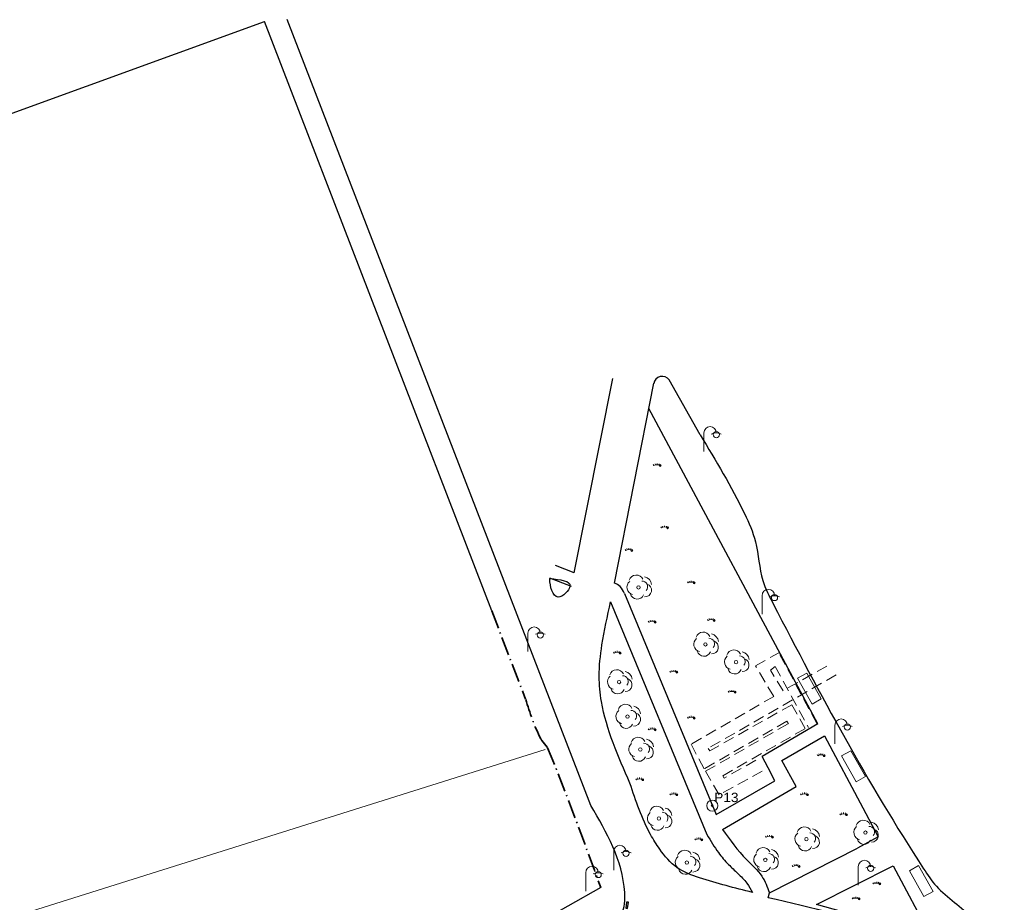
# Model space of a CAD drawing. Extents: x -89153 to -88764, y -100884 to -100462.
# Drawn here: x -88996.3 to -88839.5, y -100605 to -100462.3 of the extents above; entities that cross this region are included whole.
import ezdxf
from ezdxf.enums import TextEntityAlignment as Align

# ---------------------------------------------------------------- set-up
doc = ezdxf.new("R2010")
doc.units = 0
doc.header["$LTSCALE"] = 0.6
doc.header["$PDMODE"] = 32
doc.header["$PDSIZE"] = 0.3
doc.linetypes.add('DOT_DASHED', pattern=[7.7, 5, -1.2, 0.3, -1.2])
doc.linetypes.add('MEDIUM_DASHED', pattern=[4.5, 3, -1.5])
for name, color, linetype, lineweight in [('10', 7, 'Continuous', 25), ('11', 7, 'Continuous', 25), ('12', 7, 'Continuous', 25), ('18', 7, 'Continuous', 13), ('2', 7, 'Continuous', 13), ('20', 7, 'Continuous', 13), ('21', 7, 'Continuous', 13), ('24', 7, 'Continuous', 25), ('3', 7, 'Continuous', 13), ('41', 7, 'Continuous', 13)]:
    doc.layers.add(name, color=color, linetype=linetype, lineweight=lineweight)

msp = doc.modelspace()

# ---------------------------------------------------------------- linework, layer by layer
at = {"layer": '10'}
for p, q in [((-88903.92, -100589.328), (-88953.033, -100462.281)), ((-89083.558, -100508.628), (-88956.685, -100462.625)), ((-88919.966, -100557.881), (-88956.685, -100462.625)), ((-88906.62, -100551.702), (-88900.374, -100520.324)), ((-88886.267, -100529.435), (-88891.291, -100520.539)), ((-88906.62, -100551.702), (-88909.679, -100550.537)), ((-88907.072, -100553.931), (-88910.563, -100552.602)), ((-88900.756, -100556.427), (-88885.184, -100594.031)), ((-88898.528, -100555.072), (-88883.72, -100590.782)), ((-88902.34, -100602.596), (-88930.488, -100618.407)), ((-88875.317, -100604.225), (-88875.09, -100603.423))]:
    msp.add_line(p, q, dxfattribs=at)
msp.add_arc((-88892.41, -100521.346), 1.3796, 35.79838, 171.17962, dxfattribs=at)
for points in [[(-88886.267, -100529.435), (-88879.123, -100542.157), (-88877.345, -100546.697), (-88876.149, -100552.988), (-88874.49, -100556.721), (-88850.181, -100599.538), (-88848.108, -100602.374), (-88842.336, -100607.635), (-88841.123, -100609.272)], [(-88910.581, -100552.658), (-88910.58, -100552.749), (-88909.223, -100555.63), (-88907.313, -100553.89), (-88910.581, -100552.658)], [(-88898.528, -100555.072), (-88899.191, -100553.942), (-88900.121, -100553.369)], [(-88901.025, -100608.494), (-88899.009, -100606.774), (-88898.479, -100603.396), (-88903.92, -100589.328)], [(-88885.184, -100594.031), (-88883.328, -100596.936), (-88881.684, -100598.863), (-88880.224, -100600.281), (-88878.715, -100601.893), (-88877.827, -100603.377)], [(-88882.679, -100593.178), (-88878.774, -100598.077), (-88876.335, -100600.732), (-88875.09, -100603.423)], [(-88839.515, -100626.488), (-88843.981, -100618.571), (-88846.772, -100614.853), (-88850.284, -100612.035), (-88854.277, -100610.155), (-88875.317, -100604.225)]]:
    msp.add_spline(points, degree=3, dxfattribs=at)
at = {"layer": '11', "linetype": 'DOT_DASHED', "lineweight": 35}
msp.add_line((-88919.966, -100557.881), (-88914.94, -100570.956), dxfattribs=at)
at = {"layer": '11', "linetype": 'MEDIUM_DASHED', "lineweight": 35}
for p, q in [((-88914.943, -100570.962), (-88914.477, -100572.151)), ((-88911.885, -100578.822), (-88910.999, -100579.916))]:
    msp.add_line(p, q, dxfattribs=at)
at = {"layer": '11', "linetype": 'DOT_DASHED', "lineweight": 35}
for points in [[(-88914.474, -100572.169), (-88912.026, -100578.536), (-88911.871, -100578.824)], [(-88910.985, -100579.929), (-88910.957, -100579.996), (-88902.34, -100602.596)]]:
    msp.add_spline(points, degree=3, dxfattribs=at)
at = {"layer": '12'}
msp.add_line((-88900.121, -100553.369), (-88893.76, -100521.082), dxfattribs=at)
at = {"layer": '12', "linetype": 'MEDIUM_DASHED', "lineweight": 13}
for p, q in [((-88877.351, -100566.743), (-88873.585, -100564.644)), ((-88867.441, -100576.064), (-88873.585, -100564.644)), ((-88874.401, -100571.684), (-88877.351, -100566.743)), ((-88864.316, -100568.213), (-88884.993, -100580.089)), ((-88874.401, -100571.684), (-88887.733, -100579.431))]:
    msp.add_line(p, q, dxfattribs=at)
at = {"layer": '12', "lineweight": 13}
msp.add_line((-88884.737, -100580.503), (-88884.993, -100580.089), dxfattribs=at)
at = {"layer": '12', "linetype": 'MEDIUM_DASHED', "lineweight": 13}
for points in [[(-88865.813, -100566.804), (-88872.881, -100570.768), (-88874.933, -100567.475), (-88874.157, -100566.838), (-88868.767, -100576.7)], [(-88869.309, -100576.901), (-88871.483, -100573.04), (-88884.737, -100580.503)], [(-88872.256, -100575.685), (-88885.646, -100583.401), (-88887.733, -100579.431)], [(-88876.242, -100583.757), (-88883.215, -100587.617), (-88885.414, -100583.79), (-88872.03, -100576.101), (-88872.256, -100575.685)], [(-88877.298, -100582.014), (-88882.42, -100584.906), (-88882.645, -100584.51), (-88869.309, -100576.901)]]:
    msp.add_lwpolyline(points, dxfattribs=at)
at = {"layer": '12'}
for points in [[(-88897.627, -100585.728), (-88902.226, -100572.506), (-88902.601, -100568.472), (-88902.143, -100563.378), (-88900.756, -100556.427)], [(-88877.827, -100603.377), (-88886.375, -100601.01), (-88889.984, -100599.38), (-88892.821, -100596.369), (-88894.285, -100594.031), (-88897.627, -100585.728)]]:
    msp.add_spline(points, degree=3, dxfattribs=at)
at = {"layer": '18'}
msp.add_lwpolyline([(-89041.327, -100621.378), (-89038.387, -100620.467), (-89020.116, -100614.627), (-89002.092, -100608.819), (-88911.301, -100580.279)], dxfattribs=at)
at = {"layer": '2'}
msp.add_circle((-88884.33, -100589.345), 0.9, dxfattribs=at)
msp.add_point((-88884.33, -100589.345), dxfattribs=at)
at = {"layer": '20', "lineweight": 25}
for p, q in [((-88867.252, -100576.148), (-88894.561, -100525.147)), ((-88867.253, -100576.148), (-88876.236, -100581.394)), ((-88875.276, -100583.249), (-88876.236, -100581.395)), ((-88875.09, -100603.423), (-88860.855, -100596.223))]:
    msp.add_line(p, q, dxfattribs=at)
at = {"layer": '20'}
for p, q in [((-88893.741, -100534.392), (-88893.851, -100534.225)), ((-88893.505, -100534.282), (-88893.564, -100534.088)), ((-88893.241, -100534.242), (-88893.241, -100534.042)), ((-88892.982, -100534.28), (-88892.925, -100534.089)), ((-88892.741, -100534.392), (-88892.631, -100534.225)), ((-88892.532, -100544.463), (-88892.642, -100544.296)), ((-88892.296, -100544.353), (-88892.355, -100544.159)), ((-88892.032, -100544.313), (-88892.032, -100544.113)), ((-88891.773, -100544.351), (-88891.716, -100544.16)), ((-88891.532, -100544.463), (-88891.422, -100544.296)), ((-88898.312, -100548.104), (-88898.422, -100547.937)), ((-88898.076, -100547.994), (-88898.135, -100547.8)), ((-88897.812, -100547.954), (-88897.812, -100547.754)), ((-88897.553, -100547.992), (-88897.496, -100547.801)), ((-88897.312, -100548.104), (-88897.202, -100547.937)), ((-88888.23, -100553.362), (-88888.34, -100553.195)), ((-88887.994, -100553.252), (-88888.053, -100553.058)), ((-88887.73, -100553.212), (-88887.73, -100553.012)), ((-88887.471, -100553.25), (-88887.414, -100553.059)), ((-88887.23, -100553.362), (-88887.12, -100553.195)), ((-88894.548, -100559.7), (-88894.658, -100559.533)), ((-88894.312, -100559.59), (-88894.371, -100559.396)), ((-88894.048, -100559.55), (-88894.048, -100559.35)), ((-88893.789, -100559.588), (-88893.732, -100559.397)), ((-88893.548, -100559.7), (-88893.438, -100559.533)), ((-88885.004, -100559.43), (-88885.114, -100559.263)), ((-88884.768, -100559.32), (-88884.827, -100559.126)), ((-88884.504, -100559.28), (-88884.504, -100559.08)), ((-88884.245, -100559.318), (-88884.188, -100559.127)), ((-88884.004, -100559.43), (-88883.894, -100559.263)), ((-88899.958, -100564.579), (-88900.017, -100564.385)), ((-88899.694, -100564.539), (-88899.694, -100564.339)), ((-88899.435, -100564.577), (-88899.378, -100564.386)), ((-88900.194, -100564.689), (-88900.304, -100564.522)), ((-88899.194, -100564.689), (-88899.084, -100564.522)), ((-88890.817, -100567.68), (-88890.876, -100567.486)), ((-88890.553, -100567.64), (-88890.553, -100567.44)), ((-88890.294, -100567.678), (-88890.237, -100567.487)), ((-88891.053, -100567.79), (-88891.163, -100567.623)), ((-88890.053, -100567.79), (-88889.943, -100567.623)), ((-88881.643, -100571.026), (-88881.753, -100570.859)), ((-88881.407, -100570.916), (-88881.466, -100570.722)), ((-88881.143, -100570.876), (-88881.143, -100570.676)), ((-88880.884, -100570.914), (-88880.827, -100570.723)), ((-88880.643, -100571.026), (-88880.533, -100570.859)), ((-88888.23, -100575.206), (-88888.34, -100575.039)), ((-88887.994, -100575.096), (-88888.053, -100574.902)), ((-88887.73, -100575.056), (-88887.73, -100574.856)), ((-88887.471, -100575.094), (-88887.414, -100574.903)), ((-88887.23, -100575.206), (-88887.12, -100575.039)), ((-88894.548, -100577.093), (-88894.658, -100576.926)), ((-88894.312, -100576.983), (-88894.371, -100576.789)), ((-88894.048, -100576.943), (-88894.048, -100576.743)), ((-88893.789, -100576.981), (-88893.732, -100576.79)), ((-88893.548, -100577.093), (-88893.438, -100576.926)), ((-88867.26, -100581.273), (-88867.37, -100581.106)), ((-88867.024, -100581.163), (-88867.083, -100580.969)), ((-88866.76, -100581.123), (-88866.76, -100580.923)), ((-88866.501, -100581.161), (-88866.444, -100580.97)), ((-88866.26, -100581.273), (-88866.15, -100581.106)), ((-88896.564, -100585.156), (-88896.674, -100584.989)), ((-88896.328, -100585.046), (-88896.387, -100584.852)), ((-88896.064, -100585.006), (-88896.064, -100584.806)), ((-88895.805, -100585.044), (-88895.748, -100584.853)), ((-88895.564, -100585.156), (-88895.454, -100584.989)), ((-88891.053, -100587.581), (-88891.163, -100587.414)), ((-88890.817, -100587.471), (-88890.876, -100587.277)), ((-88890.553, -100587.431), (-88890.553, -100587.231)), ((-88890.294, -100587.469), (-88890.237, -100587.278)), ((-88890.053, -100587.581), (-88889.943, -100587.414)), ((-88869.948, -100587.581), (-88870.058, -100587.414)), ((-88869.712, -100587.471), (-88869.771, -100587.277)), ((-88869.448, -100587.431), (-88869.448, -100587.231)), ((-88869.189, -100587.469), (-88869.132, -100587.278)), ((-88868.948, -100587.581), (-88868.838, -100587.414)), ((-88863.63, -100590.816), (-88863.74, -100590.649)), ((-88863.394, -100590.706), (-88863.453, -100590.512)), ((-88863.13, -100590.666), (-88863.13, -100590.466)), ((-88862.871, -100590.704), (-88862.814, -100590.513)), ((-88862.63, -100590.816), (-88862.52, -100590.649)), ((-88875.358, -100594.344), (-88875.417, -100594.15)), ((-88875.094, -100594.304), (-88875.094, -100594.104)), ((-88874.835, -100594.342), (-88874.778, -100594.151)), ((-88887.02, -100594.858), (-88887.13, -100594.691)), ((-88886.784, -100594.748), (-88886.843, -100594.554)), ((-88886.52, -100594.708), (-88886.52, -100594.508)), ((-88886.261, -100594.746), (-88886.204, -100594.555)), ((-88886.02, -100594.858), (-88885.91, -100594.691)), ((-88875.594, -100594.454), (-88875.704, -100594.287)), ((-88874.594, -100594.454), (-88874.484, -100594.287)), ((-88871.057, -100599.06), (-88871.116, -100598.866)), ((-88870.793, -100599.02), (-88870.793, -100598.82)), ((-88870.534, -100599.058), (-88870.477, -100598.867)), ((-88871.293, -100599.17), (-88871.403, -100599.003)), ((-88870.293, -100599.17), (-88870.183, -100599.003)), ((-88858.253, -100602), (-88858.363, -100601.833)), ((-88858.017, -100601.89), (-88858.076, -100601.696)), ((-88857.753, -100601.85), (-88857.753, -100601.65)), ((-88857.494, -100601.888), (-88857.437, -100601.697)), ((-88857.253, -100602), (-88857.143, -100601.833)), ((-88861.614, -100604.426), (-88861.724, -100604.259)), ((-88861.378, -100604.316), (-88861.437, -100604.122)), ((-88861.114, -100604.276), (-88861.114, -100604.076)), ((-88860.855, -100604.314), (-88860.798, -100604.123)), ((-88860.614, -100604.426), (-88860.504, -100604.259))]:
    msp.add_line(p, q, dxfattribs=at)
at = {"layer": '20', "lineweight": 25}
for points in [[(-88882.679, -100593.178), (-88870.763, -100586.227), (-88873.072, -100582.041), (-88866.214, -100578.087), (-88859.973, -100589.697), (-88857.536, -100594.377), (-88860.855, -100596.223)], [(-88883.72, -100590.782), (-88874.207, -100585.313), (-88875.276, -100583.249)]]:
    msp.add_lwpolyline(points, dxfattribs=at)
msp.add_lwpolyline([(-88867.464, -100605.307), (-88855.098, -100599.057), (-88849.003, -100610.486)], close=True, dxfattribs=at)
at = {"layer": '20'}
for centre in [(-88893.2406, -100535.1505), (-88892.0316, -100545.2215), (-88897.8116, -100548.8625), (-88887.7296, -100554.1205), (-88894.0476, -100560.4585), (-88884.5036, -100560.1885), (-88899.6936, -100565.4475), (-88890.5526, -100568.5485), (-88881.1426, -100571.7845), (-88887.7296, -100575.9645), (-88894.0476, -100577.8515), (-88866.7596, -100582.0315), (-88896.0636, -100585.9145), (-88890.5526, -100588.3395), (-88869.4476, -100588.3395), (-88863.1296, -100591.5745), (-88886.5196, -100595.6165), (-88875.0936, -100595.2125), (-88870.7926, -100599.9285), (-88857.7526, -100602.7585), (-88861.1136, -100605.1845)]:
    msp.add_arc(centre, 0.9083, 56.60151, 123.39849, dxfattribs=at)
at = {"layer": '20', "lineweight": 25}
for centre, start, end in [((-88867.2528, -100576.148), 300.28086, 28.16706), ((-88876.236, -100581.3944), 120.28087, 207.38083)]:
    msp.add_arc(centre, 0.0005, start, end, dxfattribs=at)
at = {"layer": '20'}
for p in [(-88892.741, -100534.392), (-88891.532, -100544.463), (-88897.312, -100548.104), (-88887.23, -100553.362), (-88893.548, -100559.7), (-88884.004, -100559.43), (-88899.194, -100564.689), (-88890.053, -100567.79), (-88880.643, -100571.026), (-88887.23, -100575.206), (-88893.548, -100577.093), (-88866.26, -100581.273), (-88895.564, -100585.156), (-88890.053, -100587.581), (-88868.948, -100587.581), (-88862.63, -100590.816), (-88886.02, -100594.858), (-88874.594, -100594.454), (-88870.293, -100599.17), (-88857.253, -100602), (-88860.614, -100604.426)]:
    msp.add_point(p, dxfattribs=at)
at = {"layer": '21'}
for centre in [(-88896.2435, -100554.0715), (-88885.4385, -100563.2955), (-88880.4805, -100566.1615), (-88899.3855, -100569.3725), (-88898.0195, -100574.9535), (-88895.9455, -100580.2715), (-88892.9455, -100591.4215), (-88859.5745, -100593.6995), (-88869.1055, -100594.7625), (-88888.4345, -100598.5435), (-88875.7475, -100598.1105)]:
    msp.add_circle(centre, 0.2737, dxfattribs=at)
for centre, radius, start, end in [((-88896.9033, -100554.0508), 1.2099, 128.95546, 256.05052), ((-88896.5933, -100553.2625), 1.1831, 24.76228, 163.22075), ((-88895.6812, -100553.9754), 0.9128, 319.6043, 91.68267), ((-88895.5244, -100553.7436), 1.3901, 5.22462, 78.57542), ((-88895.2197, -100554.5264), 1.0742, 267.9563, 71.79057), ((-88896.4687, -100554.8647), 1.1107, 194.5123, 338.26394), ((-88886.0983, -100563.2748), 1.2099, 128.95546, 256.05052), ((-88885.7883, -100562.4865), 1.1831, 24.76228, 163.22075), ((-88884.8762, -100563.1994), 0.9128, 319.6043, 91.68267), ((-88884.4147, -100563.7504), 1.0742, 267.9563, 71.79057), ((-88884.7194, -100562.9676), 1.3901, 5.22462, 78.57542), ((-88885.6637, -100564.0887), 1.1107, 194.5123, 338.26394), ((-88880.8303, -100565.3525), 1.1831, 24.76228, 163.22075), ((-88881.1403, -100566.1408), 1.2099, 128.95546, 256.05052), ((-88879.9182, -100566.0654), 0.9128, 319.6043, 91.68267), ((-88879.4567, -100566.6164), 1.0742, 267.9563, 71.79057), ((-88879.7614, -100565.8336), 1.3901, 5.22462, 78.57542), ((-88899.7353, -100568.5635), 1.1831, 24.76228, 163.22075), ((-88880.7057, -100566.9547), 1.1107, 194.5123, 338.26394), ((-88900.0453, -100569.3518), 1.2099, 128.95546, 256.05052), ((-88898.8232, -100569.2764), 0.9128, 319.6043, 91.68267), ((-88898.3617, -100569.8274), 1.0742, 267.9563, 71.79057), ((-88898.6664, -100569.0446), 1.3901, 5.22462, 78.57542), ((-88899.6107, -100570.1657), 1.1107, 194.5123, 338.26394), ((-88898.3693, -100574.1445), 1.1831, 24.76228, 163.22075), ((-88897.3004, -100574.6256), 1.3901, 5.22462, 78.57542), ((-88898.6793, -100574.9328), 1.2099, 128.95546, 256.05052), ((-88897.4572, -100574.8574), 0.9128, 319.6043, 91.68267), ((-88896.9957, -100575.4084), 1.0742, 267.9563, 71.79057), ((-88898.2447, -100575.7467), 1.1107, 194.5123, 338.26394), ((-88896.2953, -100579.4625), 1.1831, 24.76228, 163.22075), ((-88896.6053, -100580.2508), 1.2099, 128.95546, 256.05052), ((-88895.3832, -100580.1754), 0.9128, 319.6043, 91.68267), ((-88894.9217, -100580.7264), 1.0742, 267.9563, 71.79057), ((-88895.2264, -100579.9436), 1.3901, 5.22462, 78.57542), ((-88896.1707, -100581.0647), 1.1107, 194.5123, 338.26394), ((-88893.2953, -100590.6125), 1.1831, 24.76228, 163.22075), ((-88893.6053, -100591.4008), 1.2099, 128.95546, 256.05052), ((-88892.3832, -100591.3254), 0.9128, 319.6043, 91.68267), ((-88891.9217, -100591.8764), 1.0742, 267.9563, 71.79057), ((-88892.2264, -100591.0936), 1.3901, 5.22462, 78.57542), ((-88893.1707, -100592.2147), 1.1107, 194.5123, 338.26394), ((-88859.9243, -100592.8905), 1.1831, 24.76228, 163.22075), ((-88858.8554, -100593.3716), 1.3901, 5.22462, 78.57542), ((-88869.7653, -100594.7418), 1.2099, 128.95546, 256.05052), ((-88869.4553, -100593.9535), 1.1831, 24.76228, 163.22075), ((-88868.5432, -100594.6664), 0.9128, 319.6043, 91.68267), ((-88868.3864, -100594.4346), 1.3901, 5.22462, 78.57542), ((-88860.2343, -100593.6788), 1.2099, 128.95546, 256.05052), ((-88859.0122, -100593.6034), 0.9128, 319.6043, 91.68267), ((-88858.5507, -100594.1544), 1.0742, 267.9563, 71.79057), ((-88868.0817, -100595.2174), 1.0742, 267.9563, 71.79057), ((-88859.7997, -100594.4927), 1.1107, 194.5123, 338.26394), ((-88888.7843, -100597.7345), 1.1831, 24.76228, 163.22075), ((-88887.7154, -100598.2156), 1.3901, 5.22462, 78.57542), ((-88876.4073, -100598.0898), 1.2099, 128.95546, 256.05052), ((-88876.0973, -100597.3015), 1.1831, 24.76228, 163.22075), ((-88875.1852, -100598.0144), 0.9128, 319.6043, 91.68267), ((-88875.0284, -100597.7826), 1.3901, 5.22462, 78.57542), ((-88869.3307, -100595.5557), 1.1107, 194.5123, 338.26394), ((-88889.0943, -100598.5228), 1.2099, 128.95546, 256.05052), ((-88887.8722, -100598.4474), 0.9128, 319.6043, 91.68267), ((-88887.4107, -100598.9984), 1.0742, 267.9563, 71.79057), ((-88874.7237, -100598.5654), 1.0742, 267.9563, 71.79057), ((-88888.6597, -100599.3367), 1.1107, 194.5123, 338.26394), ((-88875.9727, -100598.9037), 1.1107, 194.5123, 338.26394)]:
    msp.add_arc(centre, radius, start, end, dxfattribs=at)
at = {"layer": '24'}
msp.add_lwpolyline([(-88898.16, -100604.927), (-88898.299, -100605.918), (-88898.002, -100605.959), (-88897.863, -100604.969)], close=True, dxfattribs=at)
at = {"layer": '3'}
for points in [[(-88869.064, -100567.911), (-88870.556, -100568.751), (-88868.204, -100572.93), (-88866.712, -100572.09)], [(-88861.928, -100580.483), (-88863.42, -100581.323), (-88861.068, -100585.501), (-88859.576, -100584.661)], [(-88850.989, -100599.028), (-88852.481, -100599.868), (-88850.128, -100604.046), (-88848.636, -100603.206)]]:
    msp.add_lwpolyline(points, close=True, dxfattribs=at)
at = {"layer": '41'}
for p, q in [((-88885.68, -100532.09), (-88885.68, -100529.09)), ((-88876.268, -100558.416), (-88876.268, -100555.416)), ((-88914.108, -100564.456), (-88914.108, -100561.456)), ((-88864.508, -100579.335), (-88864.508, -100576.335)), ((-88900.251, -100599.754), (-88900.251, -100596.754)), ((-88904.754, -100603.184), (-88904.754, -100600.184)), ((-88860.739, -100602.181), (-88860.739, -100599.181))]:
    msp.add_line(p, q, dxfattribs=at)
for centre in [(-88883.68, -100529.39), (-88874.268, -100555.716), (-88912.108, -100561.756), (-88862.508, -100576.635), (-88898.251, -100597.054), (-88902.754, -100600.484), (-88858.739, -100599.481)]:
    msp.add_circle(centre, 0.5, dxfattribs=at)
for centre, radius, start, end in [((-88884.68, -100529.09), 1, 0, 180), ((-88883.68, -100530.79), 1.7, 61.92751, 118.07249), ((-88875.268, -100555.416), 1, 0, 180), ((-88874.268, -100557.116), 1.7, 61.92751, 118.07249), ((-88913.108, -100561.456), 1, 0, 180), ((-88912.108, -100563.156), 1.7, 61.92751, 118.07249), ((-88863.508, -100576.335), 1, 0, 180), ((-88862.508, -100578.035), 1.7, 61.92751, 118.07249), ((-88899.251, -100596.754), 1, 0, 180), ((-88898.251, -100598.454), 1.7, 61.92751, 118.07249), ((-88859.739, -100599.181), 1, 0, 180), ((-88903.754, -100600.184), 1, 0, 180), ((-88902.754, -100601.884), 1.7, 61.92751, 118.07249), ((-88858.739, -100600.881), 1.7, 61.92751, 118.07249)]:
    msp.add_arc(centre, radius, start, end, dxfattribs=at)

# ---------------------------------------------------------------- texts
at = {"layer": '2', "width": 1.1}
msp.add_text('P13', height=1.5, dxfattribs=at).set_placement((-88882.0515, -100588.771), align=Align.CENTER)

doc.saveas('drawing.dxf')
